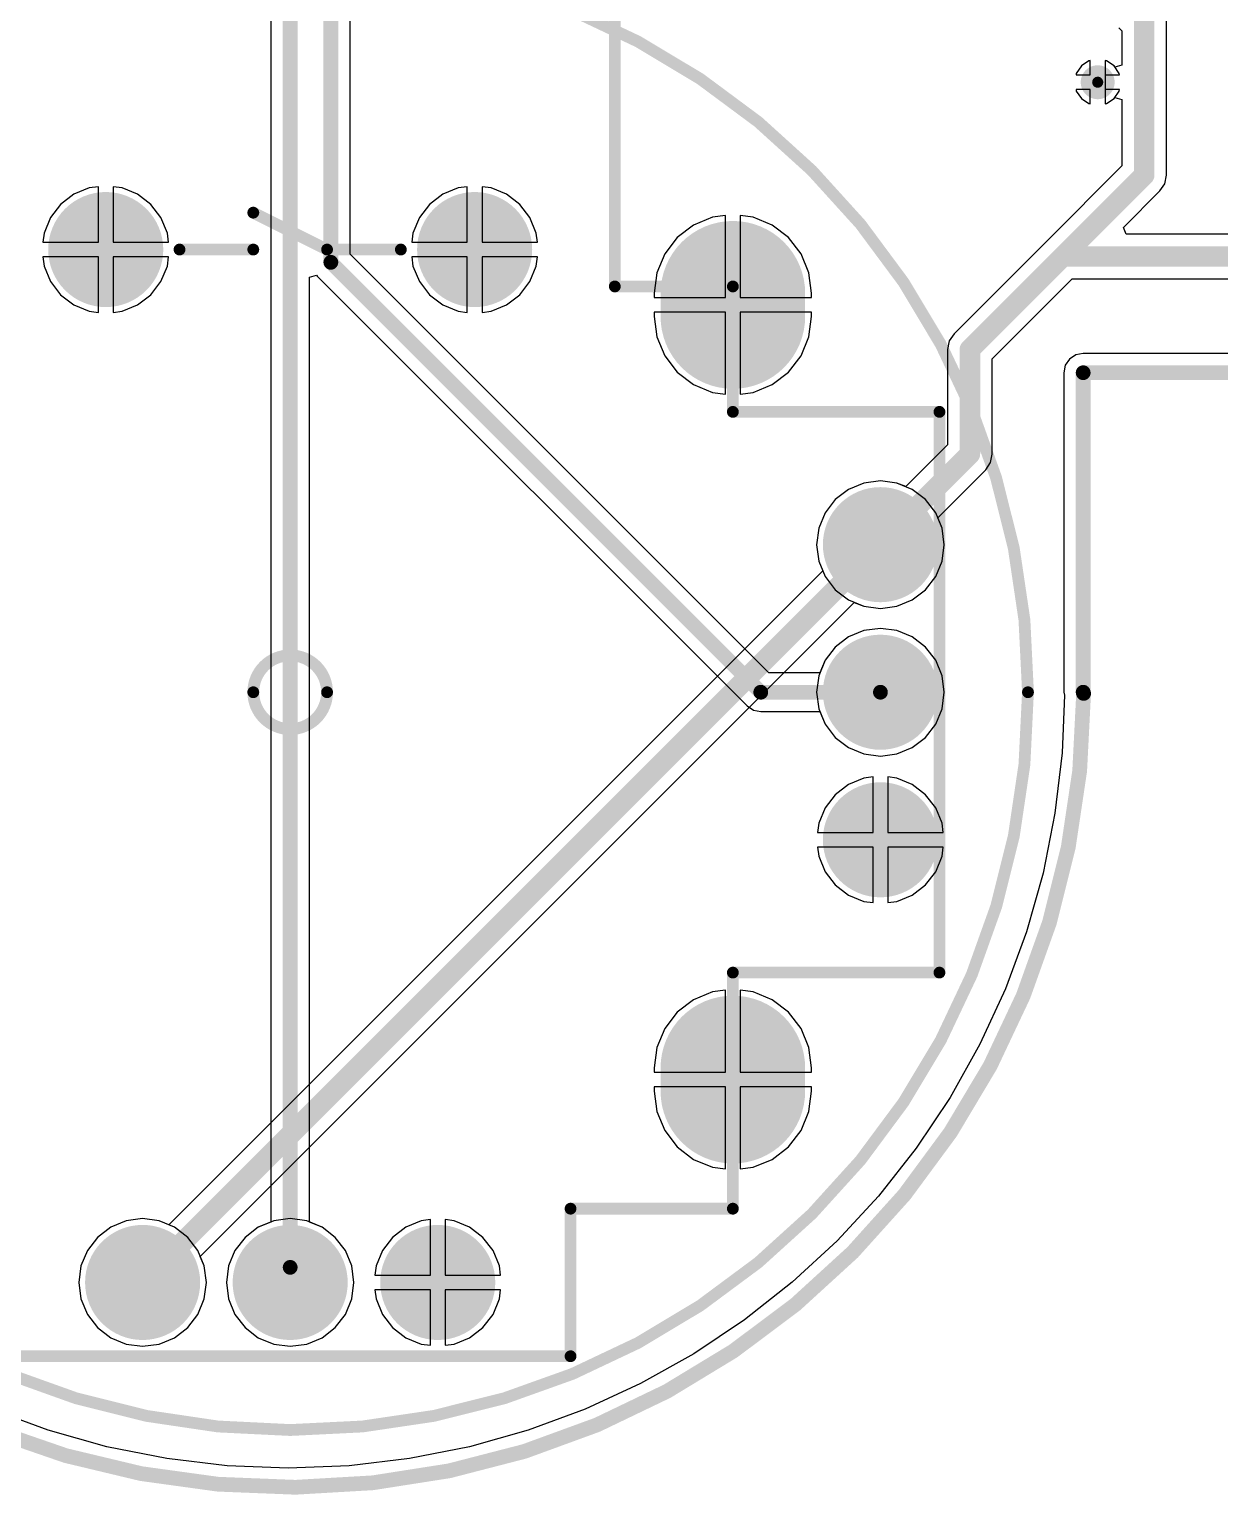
# Model space of a CAD drawing. Extents: x 2.14 to 5.34, y 1.83 to 4.04.
# Drawn here: x 2.713 to 3.52, y 1.83 to 2.823 of the extents above; entities that cross this region are included whole.
import ezdxf

# ---------------------------------------------------------------- set-up
doc = ezdxf.new("R2010")
doc.units = 0
for name, color, linetype in [('BOTTOMLAYER', 5, 'CONTINUOUS'), ('BOTTOMOVERLAY', 54, 'CONTINUOUS'), ('BOTTOMSOLDER', 6, 'CONTINUOUS'), ('KEEPOUTLAYER', 6, 'CONTINUOUS'), ('MECHANICAL1', 6, 'CONTINUOUS'), ('MULTILAYER', 9, 'CONTINUOUS'), ('PADHOLELAYER', 156, 'CONTINUOUS'), ('TOPLAYER', 1, 'CONTINUOUS'), ('TOPSOLDER', 216, 'CONTINUOUS'), ('VIAHOLELAYER', 16, 'CONTINUOUS')]:
    doc.layers.add(name, color=color, linetype=linetype)

msp = doc.modelspace()

# ---------------------------------------------------------------- linework, layer by layer
at = {"layer": 'BOTTOMLAYER'}
for p, q in [((2.876638, 2.893701), (2.876638, 2.014982)), ((2.930449, 2.670791), (2.930449, 2.888264)), ((3.431009, 2.801884), (3.425924, 2.798485)), ((3.432008, 2.802082), (3.431009, 2.801884)), ((3.432008, 2.792401), (3.432008, 2.802082)), ((3.443007, 2.801884), (3.442008, 2.802082)), ((3.442008, 2.802082), (3.442008, 2.792401)), ((3.448092, 2.798485), (3.443007, 2.801884)), ((3.422526, 2.7934), (3.422327, 2.792401)), ((3.422327, 2.792401), (3.432008, 2.792401)), ((3.425924, 2.798485), (3.422526, 2.7934)), ((3.442008, 2.792401), (3.451688, 2.792401)), ((3.45149, 2.7934), (3.448092, 2.798485)), ((3.451688, 2.792401), (3.45149, 2.7934)), ((3.432008, 2.782402), (3.422327, 2.782402)), ((3.422327, 2.782402), (3.422526, 2.781403)), ((3.422526, 2.781403), (3.425924, 2.776318)), ((3.432008, 2.772721), (3.432008, 2.782402)), ((3.451688, 2.782402), (3.442008, 2.782402)), ((3.442008, 2.782402), (3.442008, 2.772721)), ((3.448092, 2.776318), (3.45149, 2.781403)), ((3.45149, 2.781403), (3.451688, 2.782402)), ((3.425924, 2.776318), (3.431009, 2.772919)), ((3.431009, 2.772919), (3.432008, 2.772721)), ((3.442008, 2.772721), (3.443007, 2.772919)), ((3.443007, 2.772919), (3.448092, 2.776318)), ((2.743142, 2.711466), (2.734186, 2.704594)), ((2.753571, 2.715786), (2.743142, 2.711466)), ((2.759764, 2.716601), (2.753571, 2.715786)), ((2.759764, 2.679016), (2.759764, 2.716601)), ((2.775956, 2.715786), (2.769764, 2.716601)), ((2.769764, 2.716601), (2.769764, 2.679016)), ((2.786386, 2.711466), (2.775956, 2.715786)), ((2.795342, 2.704594), (2.786386, 2.711466)), ((2.993142, 2.711466), (2.984186, 2.704594)), ((3.003571, 2.715786), (2.993142, 2.711466)), ((3.009764, 2.716601), (3.003571, 2.715786)), ((3.009764, 2.679016), (3.009764, 2.716601)), ((3.025956, 2.715786), (3.019764, 2.716601)), ((3.019764, 2.716601), (3.019764, 2.679016)), ((3.036386, 2.711466), (3.025956, 2.715786)), ((3.045342, 2.704594), (3.036386, 2.711466)), ((2.734186, 2.704594), (2.727313, 2.695638)), ((2.802214, 2.695638), (2.795342, 2.704594)), ((2.984186, 2.704594), (2.977313, 2.695638)), ((3.052214, 2.695638), (3.045342, 2.704594)), ((2.727313, 2.695638), (2.722993, 2.685208)), ((2.806534, 2.685208), (2.802214, 2.695638)), ((2.977313, 2.695638), (2.972993, 2.685208)), ((3.056534, 2.685208), (3.052214, 2.695638)), ((3.175961, 2.695903), (3.163099, 2.690575)), ((3.184764, 2.697062), (3.175961, 2.695903)), ((3.184764, 2.641516), (3.184764, 2.697062)), ((3.203567, 2.695903), (3.194764, 2.697062)), ((3.194764, 2.697062), (3.194764, 2.641516)), ((3.216429, 2.690575), (3.203567, 2.695903)), ((2.722993, 2.685208), (2.722178, 2.679016)), ((2.807349, 2.679016), (2.806534, 2.685208)), ((2.972993, 2.685208), (2.972178, 2.679016)), ((3.057349, 2.679016), (3.056534, 2.685208)), ((3.152054, 2.6821), (3.143578, 2.671055)), ((3.163099, 2.690575), (3.152054, 2.6821)), ((3.227474, 2.6821), (3.216429, 2.690575)), ((3.235949, 2.671055), (3.227474, 2.6821)), ((2.722178, 2.679016), (2.759764, 2.679016)), ((2.769764, 2.679016), (2.807349, 2.679016)), ((2.972178, 2.679016), (3.009764, 2.679016)), ((3.019764, 2.679016), (3.057349, 2.679016)), ((2.759764, 2.669016), (2.722178, 2.669016)), ((2.722178, 2.669016), (2.722993, 2.662823)), ((2.722993, 2.662823), (2.727313, 2.652394)), ((2.759764, 2.63143), (2.759764, 2.669016)), ((2.807349, 2.669016), (2.769764, 2.669016)), ((2.769764, 2.669016), (2.769764, 2.63143)), ((2.802214, 2.652394), (2.806534, 2.662823)), ((2.806534, 2.662823), (2.807349, 2.669016)), ((3.214098, 2.387142), (2.930449, 2.670791)), ((3.009764, 2.669016), (2.972178, 2.669016)), ((2.972178, 2.669016), (2.972993, 2.662823)), ((2.972993, 2.662823), (2.977313, 2.652394)), ((3.009764, 2.63143), (3.009764, 2.669016)), ((3.057349, 2.669016), (3.019764, 2.669016)), ((3.019764, 2.669016), (3.019764, 2.63143)), ((3.052214, 2.652394), (3.056534, 2.662823)), ((3.056534, 2.662823), (3.057349, 2.669016)), ((3.143578, 2.671055), (3.138251, 2.658193)), ((3.241277, 2.658193), (3.235949, 2.671055)), ((2.727313, 2.652394), (2.734186, 2.643438)), ((2.795342, 2.643438), (2.802214, 2.652394)), ((2.90289, 2.655305), (2.907599, 2.656734)), ((2.90289, 2.014982), (2.90289, 2.655305)), ((2.907599, 2.656734), (2.908041, 2.656073)), ((2.908041, 2.656073), (2.908041, 2.656073)), ((2.908041, 2.656073), (2.908041, 2.656073)), ((2.908041, 2.656073), (2.908041, 2.656073)), ((2.908041, 2.656073), (3.19938, 2.364734)), ((2.977313, 2.652394), (2.984186, 2.643438)), ((3.045342, 2.643438), (3.052214, 2.652394)), ((3.138251, 2.658193), (3.136434, 2.64439)), ((3.243094, 2.64439), (3.241277, 2.658193)), ((2.734186, 2.643438), (2.743142, 2.636565)), ((2.786386, 2.636565), (2.795342, 2.643438)), ((2.984186, 2.643438), (2.993142, 2.636565)), ((3.036386, 2.636565), (3.045342, 2.643438)), ((3.136434, 2.64439), (3.136434, 2.641516)), ((3.243094, 2.641516), (3.243094, 2.64439)), ((2.743142, 2.636565), (2.753571, 2.632245)), ((2.753571, 2.632245), (2.759764, 2.63143)), ((2.769764, 2.63143), (2.775956, 2.632245)), ((2.775956, 2.632245), (2.786386, 2.636565)), ((2.993142, 2.636565), (3.003571, 2.632245)), ((3.003571, 2.632245), (3.009764, 2.63143)), ((3.019764, 2.63143), (3.025956, 2.632245)), ((3.025956, 2.632245), (3.036386, 2.636565)), ((3.136434, 2.641516), (3.184764, 2.641516)), ((3.194764, 2.641516), (3.243094, 2.641516)), ((3.184764, 2.631516), (3.136434, 2.631516)), ((3.136434, 2.631516), (3.136434, 2.628642)), ((3.136434, 2.628642), (3.138251, 2.614839)), ((3.184764, 2.57597), (3.184764, 2.631516)), ((3.243094, 2.631516), (3.194764, 2.631516)), ((3.194764, 2.631516), (3.194764, 2.57597)), ((3.241277, 2.614839), (3.243094, 2.628642)), ((3.243094, 2.628642), (3.243094, 2.631516)), ((3.138251, 2.614839), (3.143578, 2.601977)), ((3.235949, 2.601977), (3.241277, 2.614839)), ((3.143578, 2.601977), (3.152054, 2.590932)), ((3.227474, 2.590932), (3.235949, 2.601977)), ((3.422142, 2.602678), (3.417884, 2.599833)), ((3.427165, 2.603677), (3.422142, 2.602678)), ((3.637795, 2.603677), (3.427165, 2.603677)), ((3.415038, 2.595574), (3.414039, 2.590551)), ((3.417884, 2.599833), (3.415038, 2.595574)), ((3.152054, 2.590932), (3.163099, 2.582456)), ((3.163099, 2.582456), (3.175961, 2.577129)), ((3.203567, 2.577129), (3.216429, 2.582456)), ((3.216429, 2.582456), (3.227474, 2.590932)), ((3.414039, 2.590551), (3.414039, 2.374016)), ((3.175961, 2.577129), (3.184764, 2.57597)), ((3.194764, 2.57597), (3.203567, 2.577129)), ((3.278571, 2.515783), (3.268142, 2.511463)), ((3.289764, 2.517257), (3.278571, 2.515783)), ((3.300956, 2.515783), (3.289764, 2.517257)), ((3.311386, 2.511463), (3.300956, 2.515783)), ((3.259186, 2.504591), (3.252313, 2.495635)), ((3.268142, 2.511463), (3.259186, 2.504591)), ((3.320342, 2.504591), (3.311386, 2.511463)), ((3.327214, 2.495635), (3.320342, 2.504591)), ((3.252313, 2.495635), (3.247993, 2.485205)), ((3.331534, 2.485205), (3.327214, 2.495635)), ((3.247993, 2.485205), (3.24652, 2.474013)), ((3.333008, 2.474013), (3.331534, 2.485205)), ((3.24652, 2.474013), (3.247993, 2.46282)), ((3.331534, 2.46282), (3.333008, 2.474013)), ((3.247993, 2.46282), (3.252313, 2.452391)), ((3.327214, 2.452391), (3.331534, 2.46282)), ((3.252313, 2.452391), (3.259186, 2.443435)), ((3.259186, 2.443435), (3.268142, 2.436562)), ((3.311386, 2.436562), (3.320342, 2.443435)), ((3.320342, 2.443435), (3.327214, 2.452391)), ((3.268142, 2.436562), (3.278571, 2.432242)), ((3.300956, 2.432242), (3.311386, 2.436562)), ((3.278571, 2.432242), (3.289764, 2.430769)), ((3.289764, 2.430769), (3.300956, 2.432242)), ((3.278571, 2.415783), (3.268142, 2.411463)), ((3.289764, 2.417257), (3.278571, 2.415783)), ((3.300956, 2.415783), (3.289764, 2.417257)), ((3.311386, 2.411463), (3.300956, 2.415783)), ((3.259186, 2.404591), (3.252313, 2.395635)), ((3.268142, 2.411463), (3.259186, 2.404591)), ((3.320342, 2.404591), (3.311386, 2.411463)), ((3.327214, 2.395635), (3.320342, 2.404591)), ((3.252313, 2.395635), (3.248796, 2.387142)), ((3.331534, 2.385205), (3.327214, 2.395635)), ((3.248796, 2.387142), (3.214098, 2.387142)), ((3.333008, 2.374013), (3.331534, 2.385205)), ((3.331534, 2.36282), (3.333008, 2.374013)), ((3.414039, 2.374016), (3.414415, 2.372128)), ((3.19938, 2.364734), (3.19938, 2.364734)), ((3.19938, 2.364734), (3.19938, 2.364734)), ((3.19938, 2.364734), (3.19938, 2.364734)), ((3.19938, 2.364734), (3.19938, 2.364734)), ((3.19938, 2.364734), (3.19938, 2.364734)), ((3.19938, 2.364734), (3.19938, 2.364734)), ((3.19938, 2.364734), (3.19938, 2.364734)), ((3.19938, 2.364734), (3.19938, 2.364734)), ((3.19938, 2.364734), (3.19938, 2.364734)), ((3.19938, 2.364734), (3.19938, 2.364734)), ((3.19938, 2.364734), (3.19938, 2.364734)), ((3.19938, 2.364734), (3.203638, 2.361889)), ((3.414415, 2.372128), (3.412877, 2.333004)), ((3.203638, 2.361889), (3.208661, 2.360889)), ((3.208661, 2.360889), (3.248793, 2.360889)), ((3.248793, 2.360889), (3.252313, 2.352391)), ((3.327214, 2.352391), (3.331534, 2.36282)), ((3.252313, 2.352391), (3.259186, 2.343435)), ((3.320342, 2.343435), (3.327214, 2.352391)), ((3.259186, 2.343435), (3.268142, 2.336562)), ((3.268142, 2.336562), (3.278571, 2.332242)), ((3.300956, 2.332242), (3.311386, 2.336562)), ((3.311386, 2.336562), (3.320342, 2.343435)), ((3.278571, 2.332242), (3.289764, 2.330769)), ((3.289764, 2.330769), (3.300956, 2.332242)), ((3.412877, 2.333004), (3.408022, 2.291979)), ((3.278571, 2.315783), (3.268142, 2.311463)), ((3.284764, 2.316598), (3.278571, 2.315783)), ((3.284764, 2.279013), (3.284764, 2.316598)), ((3.300956, 2.315783), (3.294764, 2.316598)), ((3.294764, 2.316598), (3.294764, 2.279013)), ((3.311386, 2.311463), (3.300956, 2.315783)), ((3.259186, 2.304591), (3.252313, 2.295635)), ((3.268142, 2.311463), (3.259186, 2.304591)), ((3.320342, 2.304591), (3.311386, 2.311463)), ((3.327214, 2.295635), (3.320342, 2.304591)), ((3.252313, 2.295635), (3.247993, 2.285205)), ((3.331534, 2.285205), (3.327214, 2.295635)), ((3.247993, 2.285205), (3.247178, 2.279013)), ((3.332349, 2.279013), (3.331534, 2.285205)), ((3.408022, 2.291979), (3.399962, 2.251462)), ((3.247178, 2.279013), (3.284764, 2.279013)), ((3.294764, 2.279013), (3.332349, 2.279013)), ((3.284764, 2.269013), (3.247178, 2.269013)), ((3.247178, 2.269013), (3.247993, 2.26282)), ((3.284764, 2.231427), (3.284764, 2.269013)), ((3.332349, 2.269013), (3.294764, 2.269013)), ((3.294764, 2.269013), (3.294764, 2.231427)), ((3.331534, 2.26282), (3.332349, 2.269013)), ((3.247993, 2.26282), (3.252313, 2.252391)), ((3.327214, 2.252391), (3.331534, 2.26282)), ((3.252313, 2.252391), (3.259186, 2.243435)), ((3.320342, 2.243435), (3.327214, 2.252391)), ((3.399962, 2.251462), (3.388749, 2.211701)), ((3.259186, 2.243435), (3.268142, 2.236562)), ((3.268142, 2.236562), (3.278571, 2.232242)), ((3.300956, 2.232242), (3.311386, 2.236562)), ((3.311386, 2.236562), (3.320342, 2.243435)), ((3.278571, 2.232242), (3.284764, 2.231427)), ((3.294764, 2.231427), (3.300956, 2.232242)), ((3.388749, 2.211701), (3.37445, 2.172943)), ((3.163099, 2.165572), (3.152054, 2.157097)), ((3.175961, 2.1709), (3.163099, 2.165572)), ((3.184764, 2.172059), (3.175961, 2.1709)), ((3.184764, 2.116513), (3.184764, 2.172059)), ((3.203567, 2.1709), (3.194764, 2.172059)), ((3.194764, 2.172059), (3.194764, 2.116513)), ((3.216429, 2.165572), (3.203567, 2.1709)), ((3.227474, 2.157097), (3.216429, 2.165572)), ((3.37445, 2.172943), (3.357155, 2.135426)), ((3.152054, 2.157097), (3.143578, 2.146052)), ((3.235949, 2.146052), (3.227474, 2.157097)), ((3.143578, 2.146052), (3.138251, 2.13319)), ((3.241277, 2.13319), (3.235949, 2.146052)), ((3.357155, 2.135426), (3.336969, 2.099382)), ((3.138251, 2.13319), (3.136434, 2.119387)), ((3.243094, 2.119387), (3.241277, 2.13319)), ((3.136434, 2.119387), (3.136434, 2.116513)), ((3.136434, 2.116513), (3.184764, 2.116513)), ((3.194764, 2.116513), (3.243094, 2.116513)), ((3.243094, 2.116513), (3.243094, 2.119387)), ((3.184764, 2.106513), (3.136434, 2.106513)), ((3.136434, 2.106513), (3.136434, 2.103639)), ((3.184764, 2.050967), (3.184764, 2.106513)), ((3.243094, 2.106513), (3.194764, 2.106513)), ((3.194764, 2.106513), (3.194764, 2.050967)), ((3.243094, 2.103639), (3.243094, 2.106513)), ((3.136434, 2.103639), (3.138251, 2.089836)), ((3.241277, 2.089836), (3.243094, 2.103639)), ((3.336969, 2.099382), (3.314018, 2.065033)), ((3.138251, 2.089836), (3.143578, 2.076974)), ((3.235949, 2.076974), (3.241277, 2.089836)), ((3.143578, 2.076974), (3.152054, 2.065929)), ((3.227474, 2.065929), (3.235949, 2.076974)), ((3.152054, 2.065929), (3.163099, 2.057453)), ((3.216429, 2.057453), (3.227474, 2.065929)), ((3.163099, 2.057453), (3.175961, 2.052126)), ((3.203567, 2.052126), (3.216429, 2.057453)), ((3.314018, 2.065033), (3.288442, 2.032591)), ((3.175961, 2.052126), (3.184764, 2.050967)), ((3.194764, 2.050967), (3.203567, 2.052126)), ((3.288442, 2.032591), (3.2604, 2.002255)), ((2.789764, 2.017257), (2.778571, 2.015783)), ((2.800956, 2.015783), (2.789764, 2.017257)), ((2.984764, 2.016598), (2.978571, 2.015783)), ((2.984764, 1.979013), (2.984764, 2.016598)), ((3.000956, 2.015783), (2.994764, 2.016598)), ((2.994764, 2.016598), (2.994764, 1.979013)), ((2.768142, 2.011463), (2.759186, 2.004591)), ((2.778571, 2.015783), (2.768142, 2.011463)), ((2.811386, 2.011463), (2.800956, 2.015783)), ((2.820342, 2.004591), (2.811386, 2.011463)), ((2.868142, 2.011463), (2.859186, 2.004591)), ((2.876638, 2.014982), (2.868142, 2.011463)), ((2.911386, 2.011463), (2.90289, 2.014982)), ((2.920342, 2.004591), (2.911386, 2.011463)), ((2.968142, 2.011463), (2.959186, 2.004591)), ((2.978571, 2.015783), (2.968142, 2.011463)), ((3.011386, 2.011463), (3.000956, 2.015783)), ((3.020342, 2.004591), (3.011386, 2.011463)), ((2.759186, 2.004591), (2.752313, 1.995635)), ((2.827214, 1.995635), (2.820342, 2.004591)), ((2.859186, 2.004591), (2.852313, 1.995635)), ((2.927214, 1.995635), (2.920342, 2.004591)), ((2.959186, 2.004591), (2.952313, 1.995635)), ((3.027214, 1.995635), (3.020342, 2.004591)), ((3.2604, 2.002255), (3.230064, 1.974212)), ((2.752313, 1.995635), (2.747993, 1.985205)), ((2.831534, 1.985205), (2.827214, 1.995635)), ((2.852313, 1.995635), (2.847993, 1.985205)), ((2.931534, 1.985205), (2.927214, 1.995635)), ((2.952313, 1.995635), (2.947993, 1.985205)), ((3.031534, 1.985205), (3.027214, 1.995635)), ((2.747993, 1.985205), (2.74652, 1.974013)), ((2.833008, 1.974013), (2.831534, 1.985205)), ((2.847993, 1.985205), (2.84652, 1.974013)), ((2.933008, 1.974013), (2.931534, 1.985205)), ((2.947993, 1.985205), (2.947178, 1.979013)), ((2.947178, 1.979013), (2.984764, 1.979013)), ((2.994764, 1.979013), (3.03235, 1.979013)), ((3.03235, 1.979013), (3.031534, 1.985205)), ((2.74652, 1.974013), (2.747993, 1.96282)), ((2.831534, 1.96282), (2.833008, 1.974013)), ((2.84652, 1.974013), (2.847993, 1.96282)), ((2.931534, 1.96282), (2.933008, 1.974013)), ((2.984764, 1.969013), (2.947178, 1.969013)), ((2.947178, 1.969013), (2.947993, 1.96282)), ((2.984764, 1.931427), (2.984764, 1.969013)), ((3.03235, 1.969013), (2.994764, 1.969013)), ((2.994764, 1.969013), (2.994764, 1.931427)), ((3.031534, 1.96282), (3.03235, 1.969013)), ((3.230064, 1.974212), (3.197621, 1.948637)), ((2.747993, 1.96282), (2.752313, 1.952391)), ((2.827214, 1.952391), (2.831534, 1.96282)), ((2.847993, 1.96282), (2.852313, 1.952391)), ((2.927214, 1.952391), (2.931534, 1.96282)), ((2.947993, 1.96282), (2.952313, 1.952391)), ((3.027214, 1.952391), (3.031534, 1.96282)), ((2.752313, 1.952391), (2.759186, 1.943435)), ((2.820342, 1.943435), (2.827214, 1.952391)), ((2.852313, 1.952391), (2.859186, 1.943435)), ((2.920342, 1.943435), (2.927214, 1.952391)), ((2.952313, 1.952391), (2.959186, 1.943435)), ((3.020342, 1.943435), (3.027214, 1.952391)), ((3.197621, 1.948637), (3.163272, 1.925685)), ((2.759186, 1.943435), (2.768142, 1.936562)), ((2.768142, 1.936562), (2.778571, 1.932242)), ((2.800956, 1.932242), (2.811386, 1.936562)), ((2.811386, 1.936562), (2.820342, 1.943435)), ((2.859186, 1.943435), (2.868142, 1.936562)), ((2.868142, 1.936562), (2.878571, 1.932242)), ((2.900956, 1.932242), (2.911386, 1.936562)), ((2.911386, 1.936562), (2.920342, 1.943435)), ((2.959186, 1.943435), (2.968142, 1.936562)), ((2.968142, 1.936562), (2.978571, 1.932242)), ((3.000956, 1.932242), (3.011386, 1.936562)), ((3.011386, 1.936562), (3.020342, 1.943435)), ((2.778571, 1.932242), (2.789764, 1.930769)), ((2.789764, 1.930769), (2.800956, 1.932242)), ((2.878571, 1.932242), (2.889764, 1.930769)), ((2.889764, 1.930769), (2.900956, 1.932242)), ((2.978571, 1.932242), (2.984764, 1.931427)), ((2.994764, 1.931427), (3.000956, 1.932242)), ((3.163272, 1.925685), (3.127228, 1.9055)), ((3.127228, 1.9055), (3.089711, 1.888204)), ((2.725787, 1.873906), (2.687029, 1.888204)), ((3.089711, 1.888204), (3.050953, 1.873906)), ((2.765548, 1.862692), (2.725787, 1.873906)), ((3.050953, 1.873906), (3.011193, 1.862692)), ((2.806065, 1.854632), (2.765548, 1.862692)), ((3.011193, 1.862692), (2.970675, 1.854632)), ((2.847091, 1.849777), (2.806065, 1.854632)), ((2.88837, 1.848155), (2.847091, 1.849777)), ((2.92965, 1.849777), (2.88837, 1.848155)), ((2.970675, 1.854632), (2.92965, 1.849777))]:
    msp.add_line(p, q, dxfattribs=at)
for points, const_width in [([(2.889764, 1.984252), (2.889764, 2.893701)], 0.01), ([(2.917323, 2.665354), (2.917323, 2.893701)], 0.01), ([(3.189764, 2.628642), (3.189764, 2.64439)], 0.09), ([(2.917323, 2.665354), (3.208661, 2.374016)], 0.01), ([(3.208661, 2.374016), (3.289761, 2.374016)], 0.01), ([(3.289761, 2.374016), (3.289764, 2.374013)], 0.01), ([(3.189764, 2.103639), (3.189764, 2.119387)], 0.09)]:
    msp.add_lwpolyline(points, dxfattribs=dict(at, const_width=const_width))
for points, const_width in [([(3.433258, 2.787402, 1), (3.440758, 2.787402, 1)], 0.0075), ([(2.747264, 2.674016, 1), (2.782264, 2.674016, 1)], 0.035), ([(2.997264, 2.674016, 1), (3.032264, 2.674016, 1)], 0.035), ([(3.167264, 2.64439, 1), (3.212264, 2.64439, 1)], 0.045), ([(3.167264, 2.628642, 1), (3.212264, 2.628642, 1)], 0.045), ([(2.914823, 2.665354, 1), (2.919823, 2.665354, 1)], 0.005), ([(2.914823, 2.665354, 1), (2.919823, 2.665354, 1)], 0.005), ([(3.272264, 2.474013, 1), (3.307264, 2.474013, 1)], 0.035), ([(3.272264, 2.374013, 1), (3.307264, 2.374013, 1)], 0.035), ([(3.206161, 2.374016, 1), (3.211161, 2.374016, 1)], 0.005), ([(3.206161, 2.374016, 1), (3.211161, 2.374016, 1)], 0.005), ([(3.287261, 2.374016, 1), (3.292261, 2.374016, 1)], 0.005), ([(3.287261, 2.374016, 1), (3.292261, 2.374016, 1)], 0.005), ([(3.287264, 2.374013, 1), (3.292264, 2.374013, 1)], 0.005), ([(3.272264, 2.274013, 1), (3.307264, 2.274013, 1)], 0.035), ([(3.167264, 2.119387, 1), (3.212264, 2.119387, 1)], 0.045), ([(3.167264, 2.103639, 1), (3.212264, 2.103639, 1)], 0.045), ([(2.772264, 1.974013, 1), (2.807264, 1.974013, 1)], 0.035), ([(2.872264, 1.974013, 1), (2.907264, 1.974013, 1)], 0.035), ([(2.972264, 1.974013, 1), (3.007264, 1.974013, 1)], 0.035), ([(2.887264, 1.984252, 1), (2.892264, 1.984252, 1)], 0.005)]:
    msp.add_lwpolyline(points, format="xyb", close=True, dxfattribs=dict(at, const_width=const_width))
at = {"layer": 'BOTTOMOVERLAY'}
for points, const_width in [([(3.389764, 2.374013, 1), (2.389764, 2.374013, 1)], 0.008), ([(2.862764, 2.699016, 1), (2.866764, 2.699016, 1)], 0.004), ([(2.812764, 2.674016, 1), (2.816764, 2.674016, 1)], 0.004), ([(2.862764, 2.674016, 1), (2.866764, 2.674016, 1)], 0.004), ([(2.912764, 2.674016, 1), (2.916764, 2.674016, 1)], 0.004), ([(2.912764, 2.674016, 1), (2.916764, 2.674016, 1)], 0.004), ([(2.962764, 2.674016, 1), (2.966764, 2.674016, 1)], 0.004), ([(2.914764, 2.374013, 1), (2.864764, 2.374013, 1)], 0.008), ([(2.862764, 2.374013, 1), (2.866764, 2.374013, 1)], 0.004), ([(2.912764, 2.374013, 1), (2.916764, 2.374013, 1)], 0.004), ([(3.387764, 2.374013, 1), (3.391764, 2.374013, 1)], 0.004)]:
    msp.add_lwpolyline(points, format="xyb", close=True, dxfattribs=dict(at, const_width=const_width))
at = {"layer": 'BOTTOMOVERLAY', "const_width": 0.008}
for points in [[(2.864764, 2.699016), (2.914764, 2.674016)], [(2.814764, 2.674016), (2.864764, 2.674016)], [(2.914764, 2.674016), (2.964764, 2.674016)]]:
    msp.add_lwpolyline(points, dxfattribs=at)
at = {"layer": 'BOTTOMSOLDER'}
for points, const_width in [([(3.431258, 2.787402, 1), (3.442758, 2.787402, 1)], 0.0115), ([(2.745264, 2.674016, 1), (2.784264, 2.674016, 1)], 0.039), ([(2.995264, 2.674016, 1), (3.034264, 2.674016, 1)], 0.039), ([(3.165264, 2.64439, 1), (3.214264, 2.64439, 1)], 0.049), ([(3.165264, 2.628642, 1), (3.214264, 2.628642, 1)], 0.049), ([(3.270264, 2.474013, 1), (3.309264, 2.474013, 1)], 0.039), ([(3.270264, 2.374013, 1), (3.309264, 2.374013, 1)], 0.039), ([(3.270264, 2.274013, 1), (3.309264, 2.274013, 1)], 0.039), ([(3.165264, 2.119387, 1), (3.214264, 2.119387, 1)], 0.049), ([(3.165264, 2.103639, 1), (3.214264, 2.103639, 1)], 0.049), ([(2.770264, 1.974013, 1), (2.809264, 1.974013, 1)], 0.039), ([(2.870264, 1.974013, 1), (2.909264, 1.974013, 1)], 0.039), ([(2.970264, 1.974013, 1), (3.009264, 1.974013, 1)], 0.039)]:
    msp.add_lwpolyline(points, format="xyb", close=True, dxfattribs=dict(at, const_width=const_width))
at = {"layer": 'BOTTOMSOLDER', "const_width": 0.098}
for points in [[(3.189764, 2.628642), (3.189764, 2.64439)], [(3.189764, 2.103639), (3.189764, 2.119387)]]:
    msp.add_lwpolyline(points, dxfattribs=at)
at = {"layer": 'KEEPOUTLAYER', "const_width": 0.01}
for points in [[(3.427165, 2.590551), (3.637795, 2.590551)], [(3.427165, 2.374016), (3.427165, 2.590551)]]:
    msp.add_lwpolyline(points, dxfattribs=at)
at = {"layer": 'KEEPOUTLAYER', "const_width": 0.005}
for points in [[(3.424665, 2.590551, 1), (3.429665, 2.590551, 1)], [(3.424665, 2.590551, 1), (3.429665, 2.590551, 1)], [(3.424665, 2.374016, 1), (3.429665, 2.374016, 1)], [(3.424967, 2.373217, 1), (3.429967, 2.373217, 1)]]:
    msp.add_lwpolyline(points, format="xyb", close=True, dxfattribs=at)
at = {"layer": 'KEEPOUTLAYER', "const_width": 0.01}
msp.add_lwpolyline([(3.427467, 2.373217, -0.853882), (2.375405, 2.208474)], format="xyb", dxfattribs=at)
at = {"layer": 'MECHANICAL1', "const_width": 0.008}
for points in [[(3.109764, 2.649016), (3.109764, 2.924016)], [(3.109764, 2.649016), (3.189764, 2.649016)], [(3.189764, 2.564013), (3.189764, 2.649016)], [(3.189764, 2.564013), (3.329764, 2.564013)], [(3.329764, 2.184013), (3.329764, 2.564013)], [(3.189764, 2.024013), (3.189764, 2.184013)], [(3.189764, 2.184013), (3.329764, 2.184013)], [(3.079764, 2.024013), (3.189764, 2.024013)], [(3.079764, 1.924013), (3.079764, 2.024013)], [(2.699764, 1.924013), (3.079764, 1.924013)]]:
    msp.add_lwpolyline(points, dxfattribs=at)
at = {"layer": 'MECHANICAL1', "const_width": 0.004}
for points in [[(3.107764, 2.649016, 1), (3.111764, 2.649016, 1)], [(3.107764, 2.649016, 1), (3.111764, 2.649016, 1)], [(3.187764, 2.649016, 1), (3.191764, 2.649016, 1)], [(3.187764, 2.649016, 1), (3.191764, 2.649016, 1)], [(3.187764, 2.564013, 1), (3.191764, 2.564013, 1)], [(3.187764, 2.564013, 1), (3.191764, 2.564013, 1)], [(3.327764, 2.564013, 1), (3.331764, 2.564013, 1)], [(3.327764, 2.564013, 1), (3.331764, 2.564013, 1)], [(3.187764, 2.184013, 1), (3.191764, 2.184013, 1)], [(3.187764, 2.184013, 1), (3.191764, 2.184013, 1)], [(3.327764, 2.184013, 1), (3.331764, 2.184013, 1)], [(3.327764, 2.184013, 1), (3.331764, 2.184013, 1)], [(3.077764, 2.024013, 1), (3.081764, 2.024013, 1)], [(3.077764, 2.024013, 1), (3.081764, 2.024013, 1)], [(3.187764, 2.024013, 1), (3.191764, 2.024013, 1)], [(3.187764, 2.024013, 1), (3.191764, 2.024013, 1)], [(3.077764, 1.924013, 1), (3.081764, 1.924013, 1)], [(3.077764, 1.924013, 1), (3.081764, 1.924013, 1)]]:
    msp.add_lwpolyline(points, format="xyb", close=True, dxfattribs=at)
at = {"layer": 'MULTILAYER'}
for points, const_width in [([(3.433258, 2.787402, 1), (3.440758, 2.787402, 1)], 0.0075), ([(2.747264, 2.674016, 1), (2.782264, 2.674016, 1)], 0.035), ([(2.997264, 2.674016, 1), (3.032264, 2.674016, 1)], 0.035), ([(3.167264, 2.64439, 1), (3.212264, 2.64439, 1)], 0.045), ([(3.167264, 2.628642, 1), (3.212264, 2.628642, 1)], 0.045), ([(3.272264, 2.474013, 1), (3.307264, 2.474013, 1)], 0.035), ([(3.272264, 2.374013, 1), (3.307264, 2.374013, 1)], 0.035), ([(3.272264, 2.274013, 1), (3.307264, 2.274013, 1)], 0.035), ([(3.167264, 2.119387, 1), (3.212264, 2.119387, 1)], 0.045), ([(3.167264, 2.103639, 1), (3.212264, 2.103639, 1)], 0.045), ([(2.772264, 1.974013, 1), (2.807264, 1.974013, 1)], 0.035), ([(2.872264, 1.974013, 1), (2.907264, 1.974013, 1)], 0.035), ([(2.972264, 1.974013, 1), (3.007264, 1.974013, 1)], 0.035)]:
    msp.add_lwpolyline(points, format="xyb", close=True, dxfattribs=dict(at, const_width=const_width))
at = {"layer": 'MULTILAYER', "const_width": 0.09}
for points in [[(3.189764, 2.628642), (3.189764, 2.64439)], [(3.189764, 2.103639), (3.189764, 2.119387)]]:
    msp.add_lwpolyline(points, dxfattribs=at)
at = {"layer": 'PADHOLELAYER'}
for points, const_width in [([(2.755905, 2.674016, 1), (2.773622, 2.674016, 1)], 0.017716), ([(3.005905, 2.674016, 1), (3.023622, 2.674016, 1)], 0.017716), ([(3.176014, 2.636516, 1), (3.203514, 2.636516, 1)], 0.0275), ([(3.281014, 2.474013, 1), (3.298514, 2.474013, 1)], 0.0175), ([(3.281014, 2.374013, 1), (3.298514, 2.374013, 1)], 0.0175), ([(3.281014, 2.274013, 1), (3.298514, 2.274013, 1)], 0.0175), ([(3.176014, 2.111513, 1), (3.203514, 2.111513, 1)], 0.0275), ([(2.781014, 1.974013, 1), (2.798514, 1.974013, 1)], 0.0175), ([(2.881014, 1.974013, 1), (2.898514, 1.974013, 1)], 0.0175), ([(2.981014, 1.974013, 1), (2.998514, 1.974013, 1)], 0.0175)]:
    msp.add_lwpolyline(points, format="xyb", close=True, dxfattribs=dict(at, const_width=const_width))
at = {"layer": 'TOPLAYER'}
for p, q in [((3.483636, 2.724409), (3.483636, 2.929872)), ((3.45126, 2.824331), (3.45337, 2.82222)), ((3.45337, 2.82222), (3.45337, 2.799063)), ((3.431009, 2.801884), (3.425924, 2.798485)), ((3.432008, 2.802082), (3.431009, 2.801884)), ((3.432008, 2.792401), (3.432008, 2.802082)), ((3.443007, 2.801884), (3.442008, 2.802082)), ((3.442008, 2.802082), (3.442008, 2.787392)), ((3.448092, 2.798485), (3.443007, 2.801884)), ((3.422526, 2.7934), (3.422327, 2.792401)), ((3.422327, 2.792401), (3.432008, 2.792401)), ((3.425924, 2.798485), (3.422526, 2.7934)), ((3.44866, 2.797635), (3.448092, 2.798485)), ((3.45337, 2.799063), (3.44866, 2.797635)), ((3.432008, 2.782402), (3.422327, 2.782402)), ((3.422327, 2.782402), (3.422526, 2.781403)), ((3.422526, 2.781403), (3.425924, 2.776318)), ((3.432008, 2.772721), (3.432008, 2.782402)), ((3.442008, 2.787392), (3.442008, 2.772721)), ((3.425924, 2.776318), (3.431009, 2.772919)), ((3.431009, 2.772919), (3.432008, 2.772721)), ((3.442008, 2.772721), (3.443007, 2.772919)), ((3.443007, 2.772919), (3.448092, 2.776318)), ((3.448092, 2.776318), (3.44866, 2.777168)), ((3.44866, 2.777168), (3.45337, 2.77574)), ((3.45337, 2.77574), (3.45337, 2.730677)), ((3.45337, 2.730677), (3.402686, 2.679993)), ((3.482484, 2.718617), (3.483636, 2.724409)), ((3.483636, 2.724409), (3.483636, 2.724409)), ((2.743142, 2.711466), (2.734186, 2.704594)), ((2.753571, 2.715786), (2.743142, 2.711466)), ((2.759764, 2.716601), (2.753571, 2.715786)), ((2.759764, 2.679016), (2.759764, 2.716601)), ((2.775956, 2.715786), (2.769764, 2.716601)), ((2.769764, 2.716601), (2.769764, 2.679016)), ((2.786386, 2.711466), (2.775956, 2.715786)), ((2.795342, 2.704594), (2.786386, 2.711466)), ((2.993142, 2.711466), (2.984186, 2.704594)), ((3.003571, 2.715786), (2.993142, 2.711466)), ((3.009764, 2.716601), (3.003571, 2.715786)), ((3.009764, 2.679016), (3.009764, 2.716601)), ((3.025956, 2.715786), (3.019764, 2.716601)), ((3.019764, 2.716601), (3.019764, 2.679016)), ((3.036386, 2.711466), (3.025956, 2.715786)), ((3.045342, 2.704594), (3.036386, 2.711466)), ((3.454469, 2.688972), (3.479204, 2.713707)), ((3.479204, 2.713708), (3.481396, 2.716988)), ((3.479204, 2.713707), (3.479204, 2.713708)), ((3.481396, 2.716988), (3.482484, 2.718617)), ((2.734186, 2.704594), (2.727313, 2.695638)), ((2.802214, 2.695638), (2.795342, 2.704594)), ((2.984186, 2.704594), (2.977313, 2.695638)), ((3.052214, 2.695638), (3.045342, 2.704594)), ((2.727313, 2.695638), (2.722993, 2.685208)), ((2.806534, 2.685208), (2.802214, 2.695638)), ((2.977313, 2.695638), (2.972993, 2.685208)), ((3.056534, 2.685208), (3.052214, 2.695638)), ((3.175961, 2.695903), (3.163099, 2.690575)), ((3.184764, 2.697062), (3.175961, 2.695903)), ((3.184764, 2.641516), (3.184764, 2.697062)), ((3.203567, 2.695903), (3.194764, 2.697062)), ((3.194764, 2.697062), (3.194764, 2.641516)), ((3.216429, 2.690575), (3.203567, 2.695903)), ((2.722993, 2.685208), (2.722178, 2.679016)), ((2.807349, 2.679016), (2.806534, 2.685208)), ((2.972993, 2.685208), (2.972178, 2.679016)), ((3.057349, 2.679016), (3.056534, 2.685208)), ((3.152054, 2.6821), (3.143578, 2.671055)), ((3.163099, 2.690575), (3.152054, 2.6821)), ((3.227474, 2.6821), (3.216429, 2.690575)), ((3.235949, 2.671055), (3.227474, 2.6821)), ((3.456352, 2.684426), (3.454469, 2.688972)), ((3.559056, 2.684426), (3.456352, 2.684426)), ((2.722178, 2.679016), (2.759764, 2.679016)), ((2.769764, 2.679016), (2.807349, 2.679016)), ((2.972178, 2.679016), (3.009764, 2.679016)), ((3.019764, 2.679016), (3.057349, 2.679016)), ((3.402686, 2.679993), (3.339693, 2.617)), ((3.402686, 2.679993), (3.402686, 2.679993)), ((2.759764, 2.669016), (2.722178, 2.669016)), ((2.722178, 2.669016), (2.722993, 2.662823)), ((2.722993, 2.662823), (2.727313, 2.652394)), ((2.759764, 2.63143), (2.759764, 2.669016)), ((2.807349, 2.669016), (2.769764, 2.669016)), ((2.769764, 2.669016), (2.769764, 2.63143)), ((2.802214, 2.652394), (2.806534, 2.662823)), ((2.806534, 2.662823), (2.807349, 2.669016)), ((3.009764, 2.669016), (2.972178, 2.669016)), ((2.972178, 2.669016), (2.972993, 2.662823)), ((2.972993, 2.662823), (2.977313, 2.652394)), ((3.009764, 2.63143), (3.009764, 2.669016)), ((3.057349, 2.669016), (3.019764, 2.669016)), ((3.019764, 2.669016), (3.019764, 2.63143)), ((3.052214, 2.652394), (3.056534, 2.662823)), ((3.056534, 2.662823), (3.057349, 2.669016)), ((3.143578, 2.671055), (3.138251, 2.658193)), ((3.241277, 2.658193), (3.235949, 2.671055)), ((2.727313, 2.652394), (2.734186, 2.643438)), ((2.795342, 2.643438), (2.802214, 2.652394)), ((2.977313, 2.652394), (2.984186, 2.643438)), ((3.045342, 2.643438), (3.052214, 2.652394)), ((3.138251, 2.658193), (3.136434, 2.64439)), ((3.243094, 2.64439), (3.241277, 2.658193)), ((3.365527, 2.600031), (3.419655, 2.654159)), ((3.419655, 2.654159), (3.559056, 2.654159)), ((2.734186, 2.643438), (2.743142, 2.636565)), ((2.786386, 2.636565), (2.795342, 2.643438)), ((2.984186, 2.643438), (2.993142, 2.636565)), ((3.036386, 2.636565), (3.045342, 2.643438)), ((3.136434, 2.64439), (3.136434, 2.641516)), ((3.243094, 2.641516), (3.243094, 2.64439)), ((2.743142, 2.636565), (2.753571, 2.632245)), ((2.753571, 2.632245), (2.759764, 2.63143)), ((2.769764, 2.63143), (2.775956, 2.632245)), ((2.775956, 2.632245), (2.786386, 2.636565)), ((2.993142, 2.636565), (3.003571, 2.632245)), ((3.003571, 2.632245), (3.009764, 2.63143)), ((3.019764, 2.63143), (3.025956, 2.632245)), ((3.025956, 2.632245), (3.036386, 2.636565)), ((3.136434, 2.641516), (3.184764, 2.641516)), ((3.194764, 2.641516), (3.243094, 2.641516)), ((3.184764, 2.631516), (3.136434, 2.631516)), ((3.136434, 2.631516), (3.136434, 2.628642)), ((3.136434, 2.628642), (3.138251, 2.614839)), ((3.184764, 2.57597), (3.184764, 2.631516)), ((3.243094, 2.631516), (3.194764, 2.631516)), ((3.194764, 2.631516), (3.194764, 2.57597)), ((3.241277, 2.614839), (3.243094, 2.628642)), ((3.243094, 2.628642), (3.243094, 2.631516)), ((3.138251, 2.614839), (3.143578, 2.601977)), ((3.235949, 2.601977), (3.241277, 2.614839)), ((3.336412, 2.61209), (3.336221, 2.61113)), ((3.339693, 2.617), (3.336412, 2.61209)), ((3.143578, 2.601977), (3.152054, 2.590932)), ((3.227474, 2.590932), (3.235949, 2.601977)), ((3.336221, 2.61113), (3.33526, 2.606299)), ((3.33526, 2.606299), (3.33526, 2.606299)), ((3.33526, 2.606299), (3.33526, 2.582681)), ((3.422142, 2.602678), (3.417884, 2.599833)), ((3.427165, 2.603677), (3.422142, 2.602678)), ((3.637795, 2.603677), (3.427165, 2.603677)), ((3.365527, 2.582677), (3.365527, 2.600031)), ((3.415038, 2.595574), (3.414039, 2.590551)), ((3.417884, 2.599833), (3.415038, 2.595574)), ((3.152054, 2.590932), (3.163099, 2.582456)), ((3.163099, 2.582456), (3.175961, 2.577129)), ((3.203567, 2.577129), (3.216429, 2.582456)), ((3.216429, 2.582456), (3.227474, 2.590932)), ((3.33526, 2.582681), (3.335259, 2.582676)), ((3.335259, 2.582676), (3.33526, 2.582676)), ((3.33526, 2.582676), (3.33526, 2.541701)), ((3.365526, 2.582673), (3.365527, 2.582677)), ((3.365526, 2.535432), (3.365526, 2.582673)), ((3.414039, 2.590551), (3.414039, 2.374016)), ((3.175961, 2.577129), (3.184764, 2.57597)), ((3.194764, 2.57597), (3.203567, 2.577129)), ((3.33526, 2.541701), (3.306886, 2.513327)), ((3.364374, 2.529641), (3.365526, 2.535432)), ((3.328615, 2.492253), (3.361093, 2.524731)), ((3.361093, 2.524731), (3.361094, 2.524731)), ((3.361094, 2.524731), (3.364374, 2.529641)), ((3.278571, 2.515783), (3.268142, 2.511463)), ((3.289764, 2.517257), (3.278571, 2.515783)), ((3.300956, 2.515783), (3.289764, 2.517257)), ((3.306886, 2.513327), (3.300956, 2.515783)), ((3.259186, 2.504591), (3.252313, 2.495635)), ((3.268142, 2.511463), (3.259186, 2.504591)), ((3.252313, 2.495635), (3.247993, 2.485205)), ((3.247993, 2.485205), (3.24652, 2.474013)), ((3.331534, 2.485205), (3.328615, 2.492253)), ((3.333008, 2.474013), (3.331534, 2.485205)), ((3.24652, 2.474013), (3.247993, 2.46282)), ((3.331534, 2.46282), (3.333008, 2.474013)), ((3.250681, 2.456332), (2.807445, 2.013095)), ((3.247993, 2.46282), (3.250681, 2.456332)), ((3.327214, 2.452391), (3.331534, 2.46282)), ((3.311386, 2.436562), (3.320342, 2.443435)), ((3.320342, 2.443435), (3.327214, 2.452391)), ((2.828847, 1.991694), (3.272083, 2.43493)), ((3.272083, 2.43493), (3.278571, 2.432242)), ((3.300956, 2.432242), (3.311386, 2.436562)), ((3.278571, 2.432242), (3.289764, 2.430769)), ((3.289764, 2.430769), (3.300956, 2.432242)), ((3.278571, 2.415783), (3.268142, 2.411463)), ((3.289764, 2.417257), (3.278571, 2.415783)), ((3.300956, 2.415783), (3.289764, 2.417257)), ((3.311386, 2.411463), (3.300956, 2.415783)), ((3.259186, 2.404591), (3.252313, 2.395635)), ((3.268142, 2.411463), (3.259186, 2.404591)), ((3.320342, 2.404591), (3.311386, 2.411463)), ((3.327214, 2.395635), (3.320342, 2.404591)), ((3.252313, 2.395635), (3.247993, 2.385205)), ((3.331534, 2.385205), (3.327214, 2.395635)), ((3.247993, 2.385205), (3.24652, 2.374013)), ((3.333008, 2.374013), (3.331534, 2.385205)), ((3.24652, 2.374013), (3.247993, 2.36282)), ((3.331534, 2.36282), (3.333008, 2.374013)), ((3.414039, 2.374016), (3.414415, 2.372128)), ((3.414415, 2.372128), (3.412877, 2.333004)), ((3.247993, 2.36282), (3.252313, 2.352391)), ((3.327214, 2.352391), (3.331534, 2.36282)), ((3.252313, 2.352391), (3.259186, 2.343435)), ((3.320342, 2.343435), (3.327214, 2.352391)), ((3.259186, 2.343435), (3.268142, 2.336562)), ((3.268142, 2.336562), (3.278571, 2.332242)), ((3.300956, 2.332242), (3.311386, 2.336562)), ((3.311386, 2.336562), (3.320342, 2.343435)), ((3.278571, 2.332242), (3.289764, 2.330769)), ((3.289764, 2.330769), (3.300956, 2.332242)), ((3.412877, 2.333004), (3.408022, 2.291979)), ((3.278571, 2.315783), (3.268142, 2.311463)), ((3.284764, 2.316598), (3.278571, 2.315783)), ((3.284764, 2.279013), (3.284764, 2.316598)), ((3.300956, 2.315783), (3.294764, 2.316598)), ((3.294764, 2.316598), (3.294764, 2.279013)), ((3.311386, 2.311463), (3.300956, 2.315783)), ((3.259186, 2.304591), (3.252313, 2.295635)), ((3.268142, 2.311463), (3.259186, 2.304591)), ((3.320342, 2.304591), (3.311386, 2.311463)), ((3.327214, 2.295635), (3.320342, 2.304591)), ((3.252313, 2.295635), (3.247993, 2.285205)), ((3.331534, 2.285205), (3.327214, 2.295635)), ((3.247993, 2.285205), (3.247178, 2.279013)), ((3.332349, 2.279013), (3.331534, 2.285205)), ((3.408022, 2.291979), (3.399962, 2.251462)), ((3.247178, 2.279013), (3.284764, 2.279013)), ((3.294764, 2.279013), (3.332349, 2.279013)), ((3.284764, 2.269013), (3.247178, 2.269013)), ((3.247178, 2.269013), (3.247993, 2.26282)), ((3.284764, 2.231427), (3.284764, 2.269013)), ((3.332349, 2.269013), (3.294764, 2.269013)), ((3.294764, 2.269013), (3.294764, 2.231427)), ((3.331534, 2.26282), (3.332349, 2.269013)), ((3.247993, 2.26282), (3.252313, 2.252391)), ((3.327214, 2.252391), (3.331534, 2.26282)), ((3.252313, 2.252391), (3.259186, 2.243435)), ((3.320342, 2.243435), (3.327214, 2.252391)), ((3.399962, 2.251462), (3.388749, 2.211701)), ((3.259186, 2.243435), (3.268142, 2.236562)), ((3.268142, 2.236562), (3.278571, 2.232242)), ((3.300956, 2.232242), (3.311386, 2.236562)), ((3.311386, 2.236562), (3.320342, 2.243435)), ((3.278571, 2.232242), (3.284764, 2.231427)), ((3.294764, 2.231427), (3.300956, 2.232242)), ((3.388749, 2.211701), (3.37445, 2.172943)), ((3.163099, 2.165572), (3.152054, 2.157097)), ((3.175961, 2.1709), (3.163099, 2.165572)), ((3.184764, 2.172059), (3.175961, 2.1709)), ((3.184764, 2.116513), (3.184764, 2.172059)), ((3.203567, 2.1709), (3.194764, 2.172059)), ((3.194764, 2.172059), (3.194764, 2.116513)), ((3.216429, 2.165572), (3.203567, 2.1709)), ((3.227474, 2.157097), (3.216429, 2.165572)), ((3.37445, 2.172943), (3.357155, 2.135426)), ((3.152054, 2.157097), (3.143578, 2.146052)), ((3.235949, 2.146052), (3.227474, 2.157097)), ((3.143578, 2.146052), (3.138251, 2.13319)), ((3.241277, 2.13319), (3.235949, 2.146052)), ((3.357155, 2.135426), (3.336969, 2.099382)), ((3.138251, 2.13319), (3.136434, 2.119387)), ((3.243094, 2.119387), (3.241277, 2.13319)), ((3.136434, 2.119387), (3.136434, 2.116513)), ((3.136434, 2.116513), (3.184764, 2.116513)), ((3.194764, 2.116513), (3.243094, 2.116513)), ((3.243094, 2.116513), (3.243094, 2.119387)), ((3.184764, 2.106513), (3.136434, 2.106513)), ((3.136434, 2.106513), (3.136434, 2.103639)), ((3.184764, 2.050967), (3.184764, 2.106513)), ((3.243094, 2.106513), (3.194764, 2.106513)), ((3.194764, 2.106513), (3.194764, 2.050967)), ((3.243094, 2.103639), (3.243094, 2.106513)), ((3.136434, 2.103639), (3.138251, 2.089836)), ((3.241277, 2.089836), (3.243094, 2.103639)), ((3.336969, 2.099382), (3.314018, 2.065033)), ((3.138251, 2.089836), (3.143578, 2.076974)), ((3.235949, 2.076974), (3.241277, 2.089836)), ((3.143578, 2.076974), (3.152054, 2.065929)), ((3.227474, 2.065929), (3.235949, 2.076974)), ((3.152054, 2.065929), (3.163099, 2.057453)), ((3.216429, 2.057453), (3.227474, 2.065929)), ((3.163099, 2.057453), (3.175961, 2.052126)), ((3.203567, 2.052126), (3.216429, 2.057453)), ((3.314018, 2.065033), (3.288442, 2.032591)), ((3.175961, 2.052126), (3.184764, 2.050967)), ((3.194764, 2.050967), (3.203567, 2.052126)), ((3.288442, 2.032591), (3.2604, 2.002255)), ((2.789764, 2.017257), (2.778571, 2.015783)), ((2.800956, 2.015783), (2.789764, 2.017257)), ((2.889764, 2.017257), (2.878571, 2.015783)), ((2.900956, 2.015783), (2.889764, 2.017257)), ((2.984764, 2.016598), (2.978571, 2.015783)), ((2.984764, 1.979013), (2.984764, 2.016598)), ((3.000956, 2.015783), (2.994764, 2.016598)), ((2.994764, 2.016598), (2.994764, 1.979013)), ((2.768142, 2.011463), (2.759186, 2.004591)), ((2.778571, 2.015783), (2.768142, 2.011463)), ((2.807445, 2.013095), (2.800956, 2.015783)), ((2.868142, 2.011463), (2.859186, 2.004591)), ((2.878571, 2.015783), (2.868142, 2.011463)), ((2.911386, 2.011463), (2.900956, 2.015783)), ((2.920342, 2.004591), (2.911386, 2.011463)), ((2.968142, 2.011463), (2.959186, 2.004591)), ((2.978571, 2.015783), (2.968142, 2.011463)), ((3.011386, 2.011463), (3.000956, 2.015783)), ((3.020342, 2.004591), (3.011386, 2.011463)), ((2.759186, 2.004591), (2.752313, 1.995635)), ((2.859186, 2.004591), (2.852313, 1.995635)), ((2.927214, 1.995635), (2.920342, 2.004591)), ((2.959186, 2.004591), (2.952313, 1.995635)), ((3.027214, 1.995635), (3.020342, 2.004591)), ((3.2604, 2.002255), (3.230064, 1.974212)), ((2.752313, 1.995635), (2.747993, 1.985205)), ((2.831534, 1.985205), (2.828847, 1.991694)), ((2.852313, 1.995635), (2.847993, 1.985205)), ((2.931534, 1.985205), (2.927214, 1.995635)), ((2.952313, 1.995635), (2.947993, 1.985205)), ((3.031534, 1.985205), (3.027214, 1.995635)), ((2.747993, 1.985205), (2.74652, 1.974013)), ((2.833008, 1.974013), (2.831534, 1.985205)), ((2.847993, 1.985205), (2.84652, 1.974013)), ((2.933008, 1.974013), (2.931534, 1.985205)), ((2.947993, 1.985205), (2.947178, 1.979013)), ((2.947178, 1.979013), (2.984764, 1.979013)), ((2.994764, 1.979013), (3.03235, 1.979013)), ((3.03235, 1.979013), (3.031534, 1.985205)), ((2.74652, 1.974013), (2.747993, 1.96282)), ((2.831534, 1.96282), (2.833008, 1.974013)), ((2.84652, 1.974013), (2.847993, 1.96282)), ((2.931534, 1.96282), (2.933008, 1.974013)), ((2.984764, 1.969013), (2.947178, 1.969013)), ((2.947178, 1.969013), (2.947993, 1.96282)), ((2.984764, 1.931427), (2.984764, 1.969013)), ((3.03235, 1.969013), (2.994764, 1.969013)), ((2.994764, 1.969013), (2.994764, 1.931427)), ((3.031534, 1.96282), (3.03235, 1.969013)), ((3.230064, 1.974212), (3.197621, 1.948637)), ((2.747993, 1.96282), (2.752313, 1.952391)), ((2.827214, 1.952391), (2.831534, 1.96282)), ((2.847993, 1.96282), (2.852313, 1.952391)), ((2.927214, 1.952391), (2.931534, 1.96282)), ((2.947993, 1.96282), (2.952313, 1.952391)), ((3.027214, 1.952391), (3.031534, 1.96282)), ((2.752313, 1.952391), (2.759186, 1.943435)), ((2.820342, 1.943435), (2.827214, 1.952391)), ((2.852313, 1.952391), (2.859186, 1.943435)), ((2.920342, 1.943435), (2.927214, 1.952391)), ((2.952313, 1.952391), (2.959186, 1.943435)), ((3.020342, 1.943435), (3.027214, 1.952391)), ((3.197621, 1.948637), (3.163272, 1.925685)), ((2.759186, 1.943435), (2.768142, 1.936562)), ((2.768142, 1.936562), (2.778571, 1.932242)), ((2.800956, 1.932242), (2.811386, 1.936562)), ((2.811386, 1.936562), (2.820342, 1.943435)), ((2.859186, 1.943435), (2.868142, 1.936562)), ((2.868142, 1.936562), (2.878571, 1.932242)), ((2.900956, 1.932242), (2.911386, 1.936562)), ((2.911386, 1.936562), (2.920342, 1.943435)), ((2.959186, 1.943435), (2.968142, 1.936562)), ((2.968142, 1.936562), (2.978571, 1.932242)), ((3.000956, 1.932242), (3.011386, 1.936562)), ((3.011386, 1.936562), (3.020342, 1.943435)), ((2.778571, 1.932242), (2.789764, 1.930769)), ((2.789764, 1.930769), (2.800956, 1.932242)), ((2.878571, 1.932242), (2.889764, 1.930769)), ((2.889764, 1.930769), (2.900956, 1.932242)), ((2.978571, 1.932242), (2.984764, 1.931427)), ((2.994764, 1.931427), (3.000956, 1.932242)), ((3.163272, 1.925685), (3.127228, 1.9055)), ((3.127228, 1.9055), (3.089711, 1.888204)), ((2.725787, 1.873906), (2.687029, 1.888204)), ((3.089711, 1.888204), (3.050953, 1.873906)), ((2.765548, 1.862692), (2.725787, 1.873906)), ((3.050953, 1.873906), (3.011193, 1.862692)), ((2.806065, 1.854632), (2.765548, 1.862692)), ((3.011193, 1.862692), (2.970675, 1.854632)), ((2.847091, 1.849777), (2.806065, 1.854632)), ((2.88837, 1.848155), (2.847091, 1.849777)), ((2.92965, 1.849777), (2.88837, 1.848155)), ((2.970675, 1.854632), (2.92965, 1.849777))]:
    msp.add_line(p, q, dxfattribs=at)
for points, const_width in [([(3.468503, 2.724409), (3.468503, 2.976377)], 0.013937), ([(3.413387, 2.669292), (3.468503, 2.724409)], 0.013937), ([(3.189764, 2.628642), (3.189764, 2.64439)], 0.09), ([(3.350394, 2.606299), (3.413387, 2.669292)], 0.013937), ([(3.413387, 2.669292), (3.580709, 2.669292)], 0.013937), ([(3.350394, 2.582677), (3.350394, 2.606299)], 0.013937), ([(3.350393, 2.582676), (3.350394, 2.582677)], 0.013937), ([(3.350393, 2.535432), (3.350393, 2.582676)], 0.013937), ([(3.295276, 2.480315), (3.350393, 2.535432)], 0.013937), ([(2.789764, 1.974013), (3.287402, 2.47165)], 0.013937), ([(3.189764, 2.103639), (3.189764, 2.119387)], 0.09)]:
    msp.add_lwpolyline(points, dxfattribs=dict(at, const_width=const_width))
for points, const_width in [([(3.433258, 2.787402, 1), (3.440758, 2.787402, 1)], 0.0075), ([(3.465019, 2.724409, 1), (3.471987, 2.724409, 1)], 0.006968), ([(3.465019, 2.724409, 1), (3.471987, 2.724409, 1)], 0.006968), ([(2.747264, 2.674016, 1), (2.782264, 2.674016, 1)], 0.035), ([(2.997264, 2.674016, 1), (3.032264, 2.674016, 1)], 0.035), ([(3.167264, 2.64439, 1), (3.212264, 2.64439, 1)], 0.045), ([(3.167264, 2.628642, 1), (3.212264, 2.628642, 1)], 0.045), ([(3.409903, 2.669292, 1), (3.416871, 2.669292, 1)], 0.006968), ([(3.409903, 2.669292, 1), (3.416871, 2.669292, 1)], 0.006968), ([(3.409903, 2.669292, 1), (3.416871, 2.669292, 1)], 0.006968), ([(3.34691, 2.606299, 1), (3.353878, 2.606299, 1)], 0.006968), ([(3.34691, 2.606299, 1), (3.353878, 2.606299, 1)], 0.006968), ([(3.346909, 2.582676, 1), (3.353877, 2.582676, 1)], 0.006968), ([(3.346909, 2.582676, 1), (3.353877, 2.582676, 1)], 0.006968), ([(3.34691, 2.582677, 1), (3.353878, 2.582677, 1)], 0.006968), ([(3.34691, 2.582677, 1), (3.353878, 2.582677, 1)], 0.006968), ([(3.346909, 2.535432, 1), (3.353877, 2.535432, 1)], 0.006968), ([(3.346909, 2.535432, 1), (3.353877, 2.535432, 1)], 0.006968), ([(3.272264, 2.474013, 1), (3.307264, 2.474013, 1)], 0.035), ([(3.291791, 2.480315, 1), (3.29876, 2.480315, 1)], 0.006968), ([(3.283917, 2.47165, 1), (3.290886, 2.47165, 1)], 0.006968), ([(3.272264, 2.374013, 1), (3.307264, 2.374013, 1)], 0.035), ([(3.272264, 2.274013, 1), (3.307264, 2.274013, 1)], 0.035), ([(3.167264, 2.119387, 1), (3.212264, 2.119387, 1)], 0.045), ([(3.167264, 2.103639, 1), (3.212264, 2.103639, 1)], 0.045), ([(2.772264, 1.974013, 1), (2.807264, 1.974013, 1)], 0.035), ([(2.872264, 1.974013, 1), (2.907264, 1.974013, 1)], 0.035), ([(2.972264, 1.974013, 1), (3.007264, 1.974013, 1)], 0.035), ([(2.78628, 1.974013, 1), (2.793248, 1.974013, 1)], 0.006968)]:
    msp.add_lwpolyline(points, format="xyb", close=True, dxfattribs=dict(at, const_width=const_width))
at = {"layer": 'TOPSOLDER'}
for points, const_width in [([(3.431258, 2.787402, 1), (3.442758, 2.787402, 1)], 0.0115), ([(2.745264, 2.674016, 1), (2.784264, 2.674016, 1)], 0.039), ([(2.995264, 2.674016, 1), (3.034264, 2.674016, 1)], 0.039), ([(3.165264, 2.64439, 1), (3.214264, 2.64439, 1)], 0.049), ([(3.165264, 2.628642, 1), (3.214264, 2.628642, 1)], 0.049), ([(3.270264, 2.474013, 1), (3.309264, 2.474013, 1)], 0.039), ([(3.270264, 2.374013, 1), (3.309264, 2.374013, 1)], 0.039), ([(3.270264, 2.274013, 1), (3.309264, 2.274013, 1)], 0.039), ([(3.165264, 2.119387, 1), (3.214264, 2.119387, 1)], 0.049), ([(3.165264, 2.103639, 1), (3.214264, 2.103639, 1)], 0.049), ([(2.770264, 1.974013, 1), (2.809264, 1.974013, 1)], 0.039), ([(2.870264, 1.974013, 1), (2.909264, 1.974013, 1)], 0.039), ([(2.970264, 1.974013, 1), (3.009264, 1.974013, 1)], 0.039)]:
    msp.add_lwpolyline(points, format="xyb", close=True, dxfattribs=dict(at, const_width=const_width))
at = {"layer": 'TOPSOLDER', "const_width": 0.098}
for points in [[(3.189764, 2.628642), (3.189764, 2.64439)], [(3.189764, 2.103639), (3.189764, 2.119387)]]:
    msp.add_lwpolyline(points, dxfattribs=at)
at = {"layer": 'VIAHOLELAYER', "const_width": 0.00375}
msp.add_lwpolyline([(3.435133, 2.787402, 1), (3.438883, 2.787402, 1)], format="xyb", close=True, dxfattribs=at)

doc.saveas('drawing.dxf')
